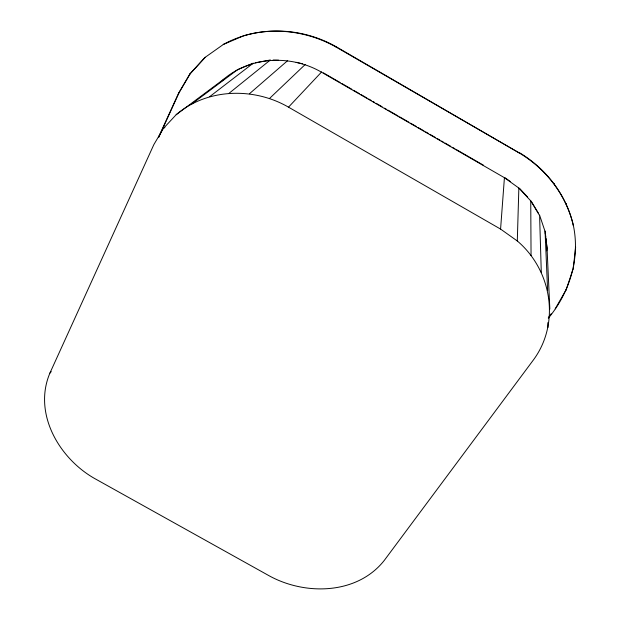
<?xml version="1.0" encoding="UTF-8"?>
<svg xmlns="http://www.w3.org/2000/svg" width="620" height="620" viewBox="0 0 620 620"><rect width="100%" height="100%" fill="white"/><g stroke="black" fill="none" stroke-linecap="round" stroke-linejoin="round"><path stroke-width="0.93" d="M223.75 79.213L176.165 114.716L163.37 128.472L153.869 144.569L49.918 373.077C32.566 413.881 59.877 459.699 96.201 479.384L268.297 575.306C304.404 595.681 356.996 595.014 384.276 560.418L532.758 360.817C560.79 323.88 551.986 270.39 517.297 240.971L518.855 188.046L504.424 177.7L321.439 72.145C291.121 54.514 250.356 56.312 223.394 79.484L222.123 80.832M519.25 152.582C545.91 168.477 566.161 194.502 573.244 224.897L573.298 225.339C566.207 194.905 545.933 168.865 519.242 152.946L336.187 46.748C302.01 27.257 258.416 25.234 223.603 44.291L223.239 44.524L244.551 35.371M517.297 240.971L500.58 229.082L504.424 177.7M546.763 250.813L547.034 248.078L545.089 231.539L539.586 215.14L541.283 272.351M548.336 318.2C569.726 292.485 580.39 258.005 573.244 224.897M555.218 308.838L566.238 289.509L572.872 269.708M158.635 136.974L178.661 93.023L189.867 73.935L204.902 57.52L223.603 44.291M158.65 137.539L179.064 92.744L190.263 73.679L205.282 57.273L204.902 57.52M548.312 317.673L551.18 313.774M49.918 373.077L51.227 371.644M176.165 114.716C207.15 88.133 253.882 87.094 288.509 107.159L321.687 71.881M244.21 35.596C274.877 26.753 308.225 31.465 335.955 46.98L336.187 46.748M269.467 98.518L305.265 64.441M249.403 93.79L287.61 60.675M229.206 93.163L270.033 60.241M209.738 96.612L253.34 63.124L237.6 69.642L191.82 103.92M163.37 128.472L164.912 127.309M178.661 93.023L179.064 92.744M189.867 73.935L190.263 73.679M255.231 62.775L270.343 59.993M273.118 60.062L278.659 60.194M296.127 62.326L302.521 63.806M288.509 107.159L500.58 229.082M323.361 72.85L340.132 82.522M341.806 83.491L351.865 89.288M353.547 90.257L359.414 93.643M361.088 94.612L366.955 97.999M368.637 98.96L371.147 100.417M372.829 101.385L374.503 102.347M376.177 103.315L382.052 106.702M384.563 108.151L386.245 109.12M387.919 110.089L397.978 115.894M399.652 116.855L408.875 122.179M410.556 123.148L416.423 126.534M418.097 127.495L423.964 130.882M425.646 131.851L428.157 133.3M429.838 134.269L435.705 137.656M437.379 138.624L439.898 140.074M441.572 141.042L443.246 142.011M444.928 142.972L450.794 146.359M452.468 147.327L454.987 148.777M456.661 149.745L483.492 165.222M335.955 46.98L519.242 152.946M505.207 177.855L510.524 181.668M519.498 188.325L527.62 197.083M518.855 188.046L530.743 200.865L539.601 215.574M531.239 201.267L538.61 213.513M575.639 247.442L575.585 246.977L573.229 269.289M545.282 232.926L545.716 236.6M545.933 238.437L547.011 247.613L549.839 309.07M566.114 203.499L566.161 203.918M566.238 289.509L566.285 290.013M554.419 183.729L554.443 184.132M545.065 231.09L547.615 290.431M547.77 322.718L547.964 327.484M530.743 200.865L531.053 255.618"/></g></svg>
